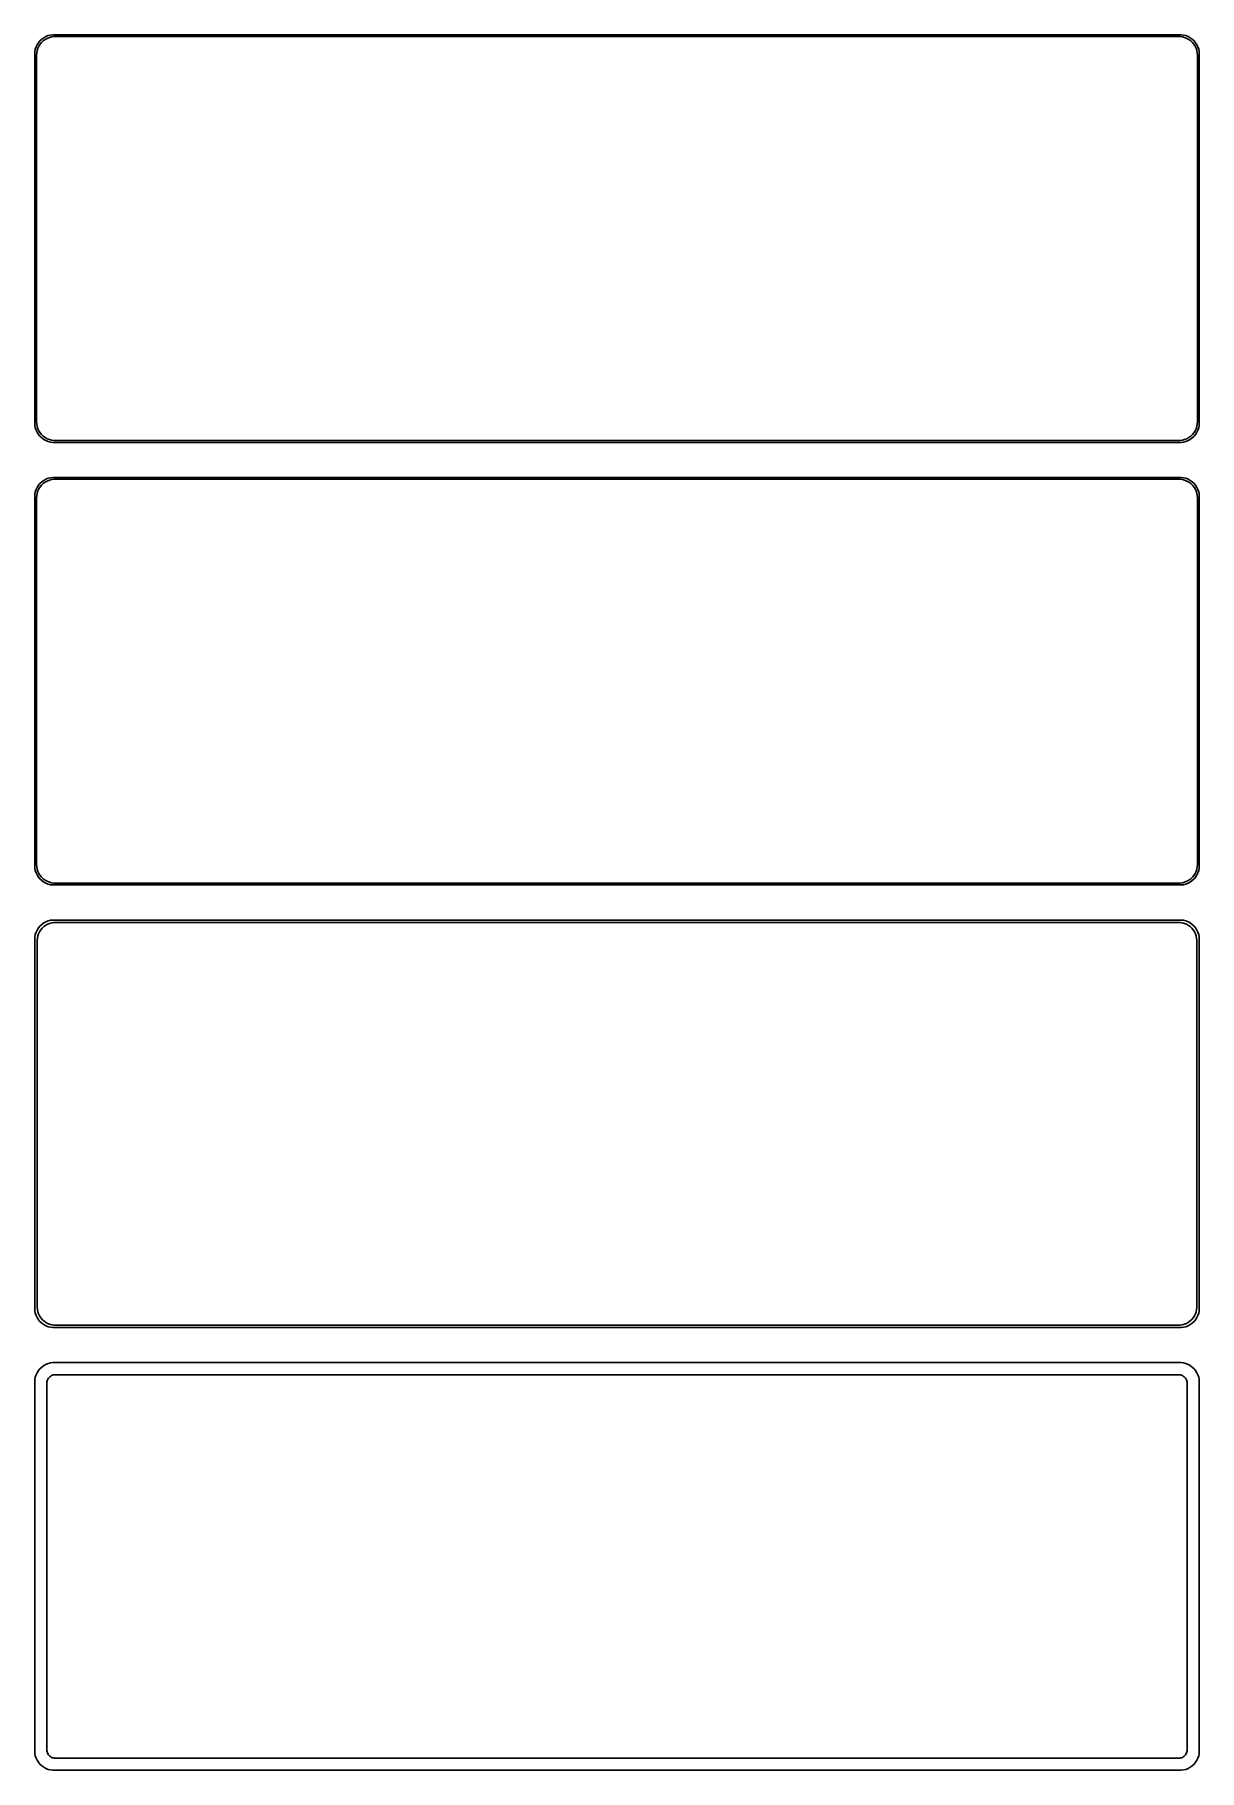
# Model space of a CAD drawing. Header units: metres. Extents: x -150 to 150, y 404 to 850.
import ezdxf

# ---------------------------------------------------------------- set-up
doc = ezdxf.new("R2010")
doc.units = ezdxf.units.M

msp = doc.modelspace()

# ---------------------------------------------------------------- linework, layer by layer
for p, q in [((-148.187, 849.353), (-148.645, 848.923)), ((-147.679, 849.722), (-148.187, 849.353)), ((-147.129, 850.024), (-147.679, 849.722)), ((-147.295, 849.261), (-146.772, 849.548)), ((-146.545, 850.255), (-147.129, 850.024)), ((-146.772, 849.548), (-146.218, 849.768)), ((-145.937, 850.411), (-146.545, 850.255)), ((-146.218, 849.768), (-145.64, 849.916)), ((-145.314, 850.49), (-145.937, 850.411)), ((-145.64, 849.916), (-145.048, 849.991)), ((145.314, 850.49), (-145.314, 850.49)), ((-145.048, 849.991), (145.048, 849.991)), ((145.048, 849.991), (145.64, 849.916)), ((145.937, 850.411), (145.314, 850.49)), ((145.64, 849.916), (146.218, 849.768)), ((146.545, 850.255), (145.937, 850.411)), ((146.218, 849.768), (146.772, 849.548)), ((147.129, 850.024), (146.545, 850.255)), ((146.772, 849.548), (147.295, 849.261)), ((147.679, 849.722), (147.129, 850.024)), ((148.187, 849.353), (147.679, 849.722)), ((148.645, 848.923), (148.187, 849.353)), ((-149.961, 846.127), (-150, 845.5)), ((-150, 845.5), (-150, 750.5)), ((-149.843, 846.743), (-149.961, 846.127)), ((-149.649, 847.341), (-149.843, 846.743)), ((-149.382, 847.909), (-149.649, 847.341)), ((-149.5, 845.25), (-149.463, 845.845)), ((-149.5, 750.75), (-149.5, 845.25)), ((-149.463, 845.845), (-149.351, 846.431)), ((-149.045, 848.439), (-149.382, 847.909)), ((-149.351, 846.431), (-149.166, 846.999)), ((-149.166, 846.999), (-148.912, 847.538)), ((-148.645, 848.923), (-149.045, 848.439)), ((-148.912, 847.538), (-148.593, 848.042)), ((-148.593, 848.042), (-148.213, 848.502)), ((-148.213, 848.502), (-147.778, 848.91)), ((-147.778, 848.91), (-147.295, 849.261)), ((147.295, 849.261), (147.778, 848.91)), ((147.778, 848.91), (148.213, 848.502)), ((148.213, 848.502), (148.593, 848.042)), ((148.593, 848.042), (148.912, 847.538)), ((149.045, 848.439), (148.645, 848.923)), ((148.912, 847.538), (149.166, 846.999)), ((149.382, 847.909), (149.045, 848.439)), ((149.166, 846.999), (149.351, 846.431)), ((149.351, 846.431), (149.463, 845.845)), ((149.649, 847.341), (149.382, 847.909)), ((149.463, 845.845), (149.5, 845.25)), ((149.5, 845.25), (149.5, 750.75)), ((149.843, 846.743), (149.649, 847.341)), ((149.961, 846.127), (149.843, 846.743)), ((150, 845.5), (149.961, 846.127)), ((150, 750.5), (150, 845.5)), ((-150, 750.5), (-149.961, 749.873)), ((-149.961, 749.873), (-149.843, 749.257)), ((-149.843, 749.257), (-149.649, 748.659)), ((-149.649, 748.659), (-149.382, 748.091)), ((-149.463, 750.155), (-149.5, 750.75)), ((-149.351, 749.569), (-149.463, 750.155)), ((-149.382, 748.091), (-149.045, 747.561)), ((-149.166, 749.001), (-149.351, 749.569)), ((-148.912, 748.462), (-149.166, 749.001)), ((-149.045, 747.561), (-148.645, 747.077)), ((-148.593, 747.958), (-148.912, 748.462)), ((-148.645, 747.077), (-148.187, 746.647)), ((-148.213, 747.498), (-148.593, 747.958)), ((-147.778, 747.09), (-148.213, 747.498)), ((-148.187, 746.647), (-147.679, 746.278)), ((-147.295, 746.739), (-147.778, 747.09)), ((-146.772, 746.452), (-147.295, 746.739)), ((147.295, 746.739), (146.772, 746.452)), ((147.778, 747.09), (147.295, 746.739)), ((147.679, 746.278), (148.187, 746.647)), ((148.213, 747.498), (147.778, 747.09)), ((148.187, 746.647), (148.645, 747.077)), ((148.593, 747.958), (148.213, 747.498)), ((148.912, 748.462), (148.593, 747.958)), ((148.645, 747.077), (149.045, 747.561)), ((149.166, 749.001), (148.912, 748.462)), ((149.045, 747.561), (149.382, 748.091)), ((149.351, 749.569), (149.166, 749.001)), ((149.463, 750.155), (149.351, 749.569)), ((149.382, 748.091), (149.649, 748.659)), ((149.5, 750.75), (149.463, 750.155)), ((149.649, 748.659), (149.843, 749.257)), ((149.843, 749.257), (149.961, 749.873)), ((149.961, 749.873), (150, 750.5)), ((-147.679, 746.278), (-147.129, 745.976)), ((-147.129, 745.976), (-146.545, 745.745)), ((-146.218, 746.232), (-146.772, 746.452)), ((-146.545, 745.745), (-145.937, 745.589)), ((-145.64, 746.084), (-146.218, 746.232)), ((-145.937, 745.589), (-145.314, 745.51)), ((-145.048, 746.009), (-145.64, 746.084)), ((-145.314, 745.51), (145.314, 745.51)), ((145.048, 746.009), (-145.048, 746.009)), ((145.64, 746.084), (145.048, 746.009)), ((145.314, 745.51), (145.937, 745.589)), ((146.218, 746.232), (145.64, 746.084)), ((145.937, 745.589), (146.545, 745.745)), ((146.772, 746.452), (146.218, 746.232)), ((146.545, 745.745), (147.129, 745.976)), ((147.129, 745.976), (147.679, 746.278)), ((-149.649, 733.341), (-149.843, 732.743)), ((-149.382, 733.909), (-149.649, 733.341)), ((-149.045, 734.439), (-149.382, 733.909)), ((-149.166, 732.999), (-148.912, 733.538)), ((-148.645, 734.923), (-149.045, 734.439)), ((-148.912, 733.538), (-148.593, 734.042)), ((-148.187, 735.353), (-148.645, 734.923)), ((-148.593, 734.042), (-148.213, 734.502)), ((-148.213, 734.502), (-147.778, 734.91)), ((-147.679, 735.722), (-148.187, 735.353)), ((-147.778, 734.91), (-147.295, 735.261)), ((-147.129, 736.024), (-147.679, 735.722)), ((-147.295, 735.261), (-146.772, 735.548)), ((-146.545, 736.255), (-147.129, 736.024)), ((-146.772, 735.548), (-146.218, 735.768)), ((-145.937, 736.411), (-146.545, 736.255)), ((-146.218, 735.768), (-145.64, 735.916)), ((-145.314, 736.49), (-145.937, 736.411)), ((-145.64, 735.916), (-145.048, 735.991)), ((145.314, 736.49), (-145.314, 736.49)), ((-145.048, 735.991), (145.048, 735.991)), ((145.048, 735.991), (145.64, 735.916)), ((145.937, 736.411), (145.314, 736.49)), ((145.64, 735.916), (146.218, 735.768)), ((146.545, 736.255), (145.937, 736.411)), ((146.218, 735.768), (146.772, 735.548)), ((147.129, 736.024), (146.545, 736.255)), ((146.772, 735.548), (147.295, 735.261)), ((147.679, 735.722), (147.129, 736.024)), ((147.295, 735.261), (147.778, 734.91)), ((148.187, 735.353), (147.679, 735.722)), ((147.778, 734.91), (148.213, 734.502)), ((148.645, 734.923), (148.187, 735.353)), ((148.213, 734.502), (148.593, 734.042)), ((148.593, 734.042), (148.912, 733.538)), ((149.045, 734.439), (148.645, 734.923)), ((148.912, 733.538), (149.166, 732.999)), ((149.382, 733.909), (149.045, 734.439)), ((149.649, 733.341), (149.382, 733.909)), ((149.843, 732.743), (149.649, 733.341)), ((-149.961, 732.127), (-150, 731.5)), ((-150, 731.5), (-150, 636.5)), ((-149.843, 732.743), (-149.961, 732.127)), ((-149.5, 731.25), (-149.463, 731.845)), ((-149.5, 636.75), (-149.5, 731.25)), ((-149.463, 731.845), (-149.351, 732.431)), ((-149.351, 732.431), (-149.166, 732.999)), ((149.166, 732.999), (149.351, 732.431)), ((149.351, 732.431), (149.463, 731.845)), ((149.463, 731.845), (149.5, 731.25)), ((149.5, 731.25), (149.5, 636.75)), ((149.961, 732.127), (149.843, 732.743)), ((150, 731.5), (149.961, 732.127)), ((150, 636.5), (150, 731.5)), ((-150, 636.5), (-149.961, 635.873)), ((-149.961, 635.873), (-149.843, 635.257)), ((-149.843, 635.257), (-149.649, 634.659)), ((-149.463, 636.155), (-149.5, 636.75)), ((-149.351, 635.569), (-149.463, 636.155)), ((-149.166, 635.001), (-149.351, 635.569)), ((-148.912, 634.462), (-149.166, 635.001)), ((149.166, 635.001), (148.912, 634.462)), ((149.351, 635.569), (149.166, 635.001)), ((149.463, 636.155), (149.351, 635.569)), ((149.5, 636.75), (149.463, 636.155)), ((149.649, 634.659), (149.843, 635.257)), ((149.843, 635.257), (149.961, 635.873)), ((149.961, 635.873), (150, 636.5)), ((-149.649, 634.659), (-149.382, 634.091)), ((-149.382, 634.091), (-149.045, 633.561)), ((-149.045, 633.561), (-148.645, 633.077)), ((-148.593, 633.958), (-148.912, 634.462)), ((-148.645, 633.077), (-148.187, 632.647)), ((-148.213, 633.498), (-148.593, 633.958)), ((-147.778, 633.09), (-148.213, 633.498)), ((-148.187, 632.647), (-147.679, 632.278)), ((-147.295, 632.739), (-147.778, 633.09)), ((-147.679, 632.278), (-147.129, 631.976)), ((-146.772, 632.452), (-147.295, 632.739)), ((-147.129, 631.976), (-146.545, 631.745)), ((-146.218, 632.232), (-146.772, 632.452)), ((-146.545, 631.745), (-145.937, 631.589)), ((-145.64, 632.084), (-146.218, 632.232)), ((-145.937, 631.589), (-145.314, 631.51)), ((-145.048, 632.009), (-145.64, 632.084)), ((-145.314, 631.51), (145.314, 631.51)), ((145.048, 632.009), (-145.048, 632.009)), ((145.64, 632.084), (145.048, 632.009)), ((145.314, 631.51), (145.937, 631.589)), ((146.218, 632.232), (145.64, 632.084)), ((145.937, 631.589), (146.545, 631.745)), ((146.772, 632.452), (146.218, 632.232)), ((146.545, 631.745), (147.129, 631.976)), ((147.295, 632.739), (146.772, 632.452)), ((147.129, 631.976), (147.679, 632.278)), ((147.778, 633.09), (147.295, 632.739)), ((147.679, 632.278), (148.187, 632.647)), ((148.213, 633.498), (147.778, 633.09)), ((148.187, 632.647), (148.645, 633.077)), ((148.593, 633.958), (148.213, 633.498)), ((148.912, 634.462), (148.593, 633.958)), ((148.645, 633.077), (149.045, 633.561)), ((149.045, 633.561), (149.382, 634.091)), ((149.382, 634.091), (149.649, 634.659)), ((-148.187, 621.353), (-148.645, 620.923)), ((-147.679, 621.722), (-148.187, 621.353)), ((-147.129, 622.024), (-147.679, 621.722)), ((-147.203, 621.116), (-146.699, 621.393)), ((-146.545, 622.255), (-147.129, 622.024)), ((-146.699, 621.393), (-146.165, 621.604)), ((-145.937, 622.411), (-146.545, 622.255)), ((-146.165, 621.604), (-145.608, 621.747)), ((-145.314, 622.49), (-145.937, 622.411)), ((-145.608, 621.747), (-145.037, 621.819)), ((145.314, 622.49), (-145.314, 622.49)), ((-145.037, 621.819), (145.037, 621.819)), ((145.037, 621.819), (145.608, 621.747)), ((145.937, 622.411), (145.314, 622.49)), ((145.608, 621.747), (146.165, 621.604)), ((146.545, 622.255), (145.937, 622.411)), ((146.165, 621.604), (146.699, 621.393)), ((147.129, 622.024), (146.545, 622.255)), ((146.699, 621.393), (147.203, 621.116)), ((147.679, 621.722), (147.129, 622.024)), ((148.187, 621.353), (147.679, 621.722)), ((148.645, 620.923), (148.187, 621.353)), ((-149.961, 618.127), (-150, 617.5)), ((-150, 617.5), (-150, 522.5)), ((-149.843, 618.743), (-149.961, 618.127)), ((-149.649, 619.341), (-149.843, 618.743)), ((-149.382, 619.909), (-149.649, 619.341)), ((-149.045, 620.439), (-149.382, 619.909)), ((-149.328, 617.25), (-149.292, 617.824)), ((-149.328, 522.75), (-149.328, 617.25)), ((-149.292, 617.824), (-149.185, 618.389)), ((-149.185, 618.389), (-149.007, 618.935)), ((-148.645, 620.923), (-149.045, 620.439)), ((-149.007, 618.935), (-148.762, 619.456)), ((-148.762, 619.456), (-148.454, 619.941)), ((-148.454, 619.941), (-148.088, 620.384)), ((-148.088, 620.384), (-147.668, 620.778)), ((-147.668, 620.778), (-147.203, 621.116)), ((147.203, 621.116), (147.668, 620.778)), ((147.668, 620.778), (148.088, 620.384)), ((148.088, 620.384), (148.454, 619.941)), ((148.454, 619.941), (148.762, 619.456)), ((149.045, 620.439), (148.645, 620.923)), ((148.762, 619.456), (149.007, 618.935)), ((149.007, 618.935), (149.185, 618.389)), ((149.382, 619.909), (149.045, 620.439)), ((149.185, 618.389), (149.292, 617.824)), ((149.292, 617.824), (149.328, 617.25)), ((149.328, 617.25), (149.328, 522.75)), ((149.649, 619.341), (149.382, 619.909)), ((149.843, 618.743), (149.649, 619.341)), ((149.961, 618.127), (149.843, 618.743)), ((150, 617.5), (149.961, 618.127)), ((150, 522.5), (150, 617.5)), ((-150, 522.5), (-149.961, 521.873)), ((-149.961, 521.873), (-149.843, 521.257)), ((-149.843, 521.257), (-149.649, 520.659)), ((-149.649, 520.659), (-149.382, 520.091)), ((-149.382, 520.091), (-149.045, 519.561)), ((-149.292, 522.176), (-149.328, 522.75)), ((-149.185, 521.611), (-149.292, 522.176)), ((-149.007, 521.065), (-149.185, 521.611)), ((-149.045, 519.561), (-148.645, 519.077)), ((-148.762, 520.544), (-149.007, 521.065)), ((-148.454, 520.059), (-148.762, 520.544)), ((-148.645, 519.077), (-148.187, 518.647)), ((-148.088, 519.616), (-148.454, 520.059)), ((-148.187, 518.647), (-147.679, 518.278)), ((-147.668, 519.222), (-148.088, 519.616)), ((-147.203, 518.884), (-147.668, 519.222)), ((-146.699, 518.607), (-147.203, 518.884)), ((-146.165, 518.396), (-146.699, 518.607)), ((146.699, 518.607), (146.165, 518.396)), ((147.203, 518.884), (146.699, 518.607)), ((147.668, 519.222), (147.203, 518.884)), ((148.088, 519.616), (147.668, 519.222)), ((147.679, 518.278), (148.187, 518.647)), ((148.454, 520.059), (148.088, 519.616)), ((148.187, 518.647), (148.645, 519.077)), ((148.762, 520.544), (148.454, 520.059)), ((148.645, 519.077), (149.045, 519.561)), ((149.007, 521.065), (148.762, 520.544)), ((149.185, 521.611), (149.007, 521.065)), ((149.045, 519.561), (149.382, 520.091)), ((149.292, 522.176), (149.185, 521.611)), ((149.328, 522.75), (149.292, 522.176)), ((149.382, 520.091), (149.649, 520.659)), ((149.649, 520.659), (149.843, 521.257)), ((149.843, 521.257), (149.961, 521.873)), ((149.961, 521.873), (150, 522.5)), ((-147.679, 518.278), (-147.129, 517.976)), ((-147.129, 517.976), (-146.545, 517.745)), ((-146.545, 517.745), (-145.937, 517.589)), ((-145.608, 518.253), (-146.165, 518.396)), ((-145.937, 517.589), (-145.314, 517.51)), ((-145.037, 518.181), (-145.608, 518.253)), ((-145.314, 517.51), (145.314, 517.51)), ((145.037, 518.181), (-145.037, 518.181)), ((145.608, 518.253), (145.037, 518.181)), ((145.314, 517.51), (145.937, 517.589)), ((146.165, 518.396), (145.608, 518.253)), ((145.937, 517.589), (146.545, 517.745)), ((146.545, 517.745), (147.129, 517.976)), ((147.129, 517.976), (147.679, 518.278)), ((-149.649, 505.341), (-149.843, 504.743)), ((-149.382, 505.909), (-149.649, 505.341)), ((-149.045, 506.439), (-149.382, 505.909)), ((-148.645, 506.923), (-149.045, 506.439)), ((-148.187, 507.353), (-148.645, 506.923)), ((-147.679, 507.722), (-148.187, 507.353)), ((-147.129, 508.024), (-147.679, 507.722)), ((-146.545, 508.255), (-147.129, 508.024)), ((-145.937, 508.411), (-146.545, 508.255)), ((-145.314, 508.49), (-145.937, 508.411)), ((-145.88, 505.031), (-145.648, 505.159)), ((-145.648, 505.159), (-145.402, 505.256)), ((-145.402, 505.256), (-145.145, 505.322)), ((145.314, 508.49), (-145.314, 508.49)), ((-145.145, 505.322), (-144.882, 505.355)), ((-144.882, 505.355), (144.882, 505.355)), ((144.882, 505.355), (145.145, 505.322)), ((145.145, 505.322), (145.402, 505.256)), ((145.937, 508.411), (145.314, 508.49)), ((145.402, 505.256), (145.648, 505.159)), ((145.648, 505.159), (145.88, 505.031)), ((146.545, 508.255), (145.937, 508.411)), ((147.129, 508.024), (146.545, 508.255)), ((147.679, 507.722), (147.129, 508.024)), ((148.187, 507.353), (147.679, 507.722)), ((148.645, 506.923), (148.187, 507.353)), ((149.045, 506.439), (148.645, 506.923)), ((149.382, 505.909), (149.045, 506.439)), ((149.649, 505.341), (149.382, 505.909)), ((149.843, 504.743), (149.649, 505.341)), ((-149.961, 504.127), (-150, 503.5)), ((-150, 503.5), (-150, 408.5)), ((-149.843, 504.743), (-149.961, 504.127)), ((-146.86, 503.25), (-146.843, 503.514)), ((-146.86, 408.75), (-146.86, 503.25)), ((-146.843, 503.514), (-146.793, 503.775)), ((-146.793, 503.775), (-146.711, 504.027)), ((-146.711, 504.027), (-146.599, 504.266)), ((-146.599, 504.266), (-146.457, 504.49)), ((-146.457, 504.49), (-146.288, 504.694)), ((-146.288, 504.694), (-146.095, 504.875)), ((-146.095, 504.875), (-145.88, 505.031)), ((145.88, 505.031), (146.095, 504.875)), ((146.095, 504.875), (146.288, 504.694)), ((146.288, 504.694), (146.457, 504.49)), ((146.457, 504.49), (146.599, 504.266)), ((146.599, 504.266), (146.711, 504.027)), ((146.711, 504.027), (146.793, 503.775)), ((146.793, 503.775), (146.843, 503.514)), ((146.843, 503.514), (146.86, 503.25)), ((146.86, 503.25), (146.86, 408.75)), ((149.961, 504.127), (149.843, 504.743)), ((150, 503.5), (149.961, 504.127)), ((150, 408.5), (150, 503.5)), ((-150, 408.5), (-149.961, 407.873)), ((-149.961, 407.873), (-149.843, 407.257)), ((-149.843, 407.257), (-149.649, 406.659)), ((-146.843, 408.486), (-146.86, 408.75)), ((-146.793, 408.225), (-146.843, 408.486)), ((-146.711, 407.973), (-146.793, 408.225)), ((-146.599, 407.734), (-146.711, 407.973)), ((-146.457, 407.51), (-146.599, 407.734)), ((-146.288, 407.306), (-146.457, 407.51)), ((-146.095, 407.125), (-146.288, 407.306)), ((-145.88, 406.969), (-146.095, 407.125)), ((-145.648, 406.841), (-145.88, 406.969)), ((-145.402, 406.744), (-145.648, 406.841)), ((145.648, 406.841), (145.402, 406.744)), ((145.88, 406.969), (145.648, 406.841)), ((146.095, 407.125), (145.88, 406.969)), ((146.288, 407.306), (146.095, 407.125)), ((146.457, 407.51), (146.288, 407.306)), ((146.599, 407.734), (146.457, 407.51)), ((146.711, 407.973), (146.599, 407.734)), ((146.793, 408.225), (146.711, 407.973)), ((146.843, 408.486), (146.793, 408.225)), ((146.86, 408.75), (146.843, 408.486)), ((149.649, 406.659), (149.843, 407.257)), ((149.843, 407.257), (149.961, 407.873)), ((149.961, 407.873), (150, 408.5)), ((-149.649, 406.659), (-149.382, 406.091)), ((-149.382, 406.091), (-149.045, 405.561)), ((-149.045, 405.561), (-148.645, 405.077)), ((-148.645, 405.077), (-148.187, 404.647)), ((-148.187, 404.647), (-147.679, 404.278)), ((-147.679, 404.278), (-147.129, 403.976)), ((-147.129, 403.976), (-146.545, 403.745)), ((-146.545, 403.745), (-145.937, 403.589)), ((-145.937, 403.589), (-145.314, 403.51)), ((-145.145, 406.678), (-145.402, 406.744)), ((-145.314, 403.51), (145.314, 403.51)), ((-144.882, 406.645), (-145.145, 406.678)), ((144.882, 406.645), (-144.882, 406.645)), ((145.145, 406.678), (144.882, 406.645)), ((145.402, 406.744), (145.145, 406.678)), ((145.314, 403.51), (145.937, 403.589)), ((145.937, 403.589), (146.545, 403.745)), ((146.545, 403.745), (147.129, 403.976)), ((147.129, 403.976), (147.679, 404.278)), ((147.679, 404.278), (148.187, 404.647)), ((148.187, 404.647), (148.645, 405.077)), ((148.645, 405.077), (149.045, 405.561)), ((149.045, 405.561), (149.382, 406.091)), ((149.382, 406.091), (149.649, 406.659))]:
    msp.add_line(p, q)

doc.saveas('drawing.dxf')
